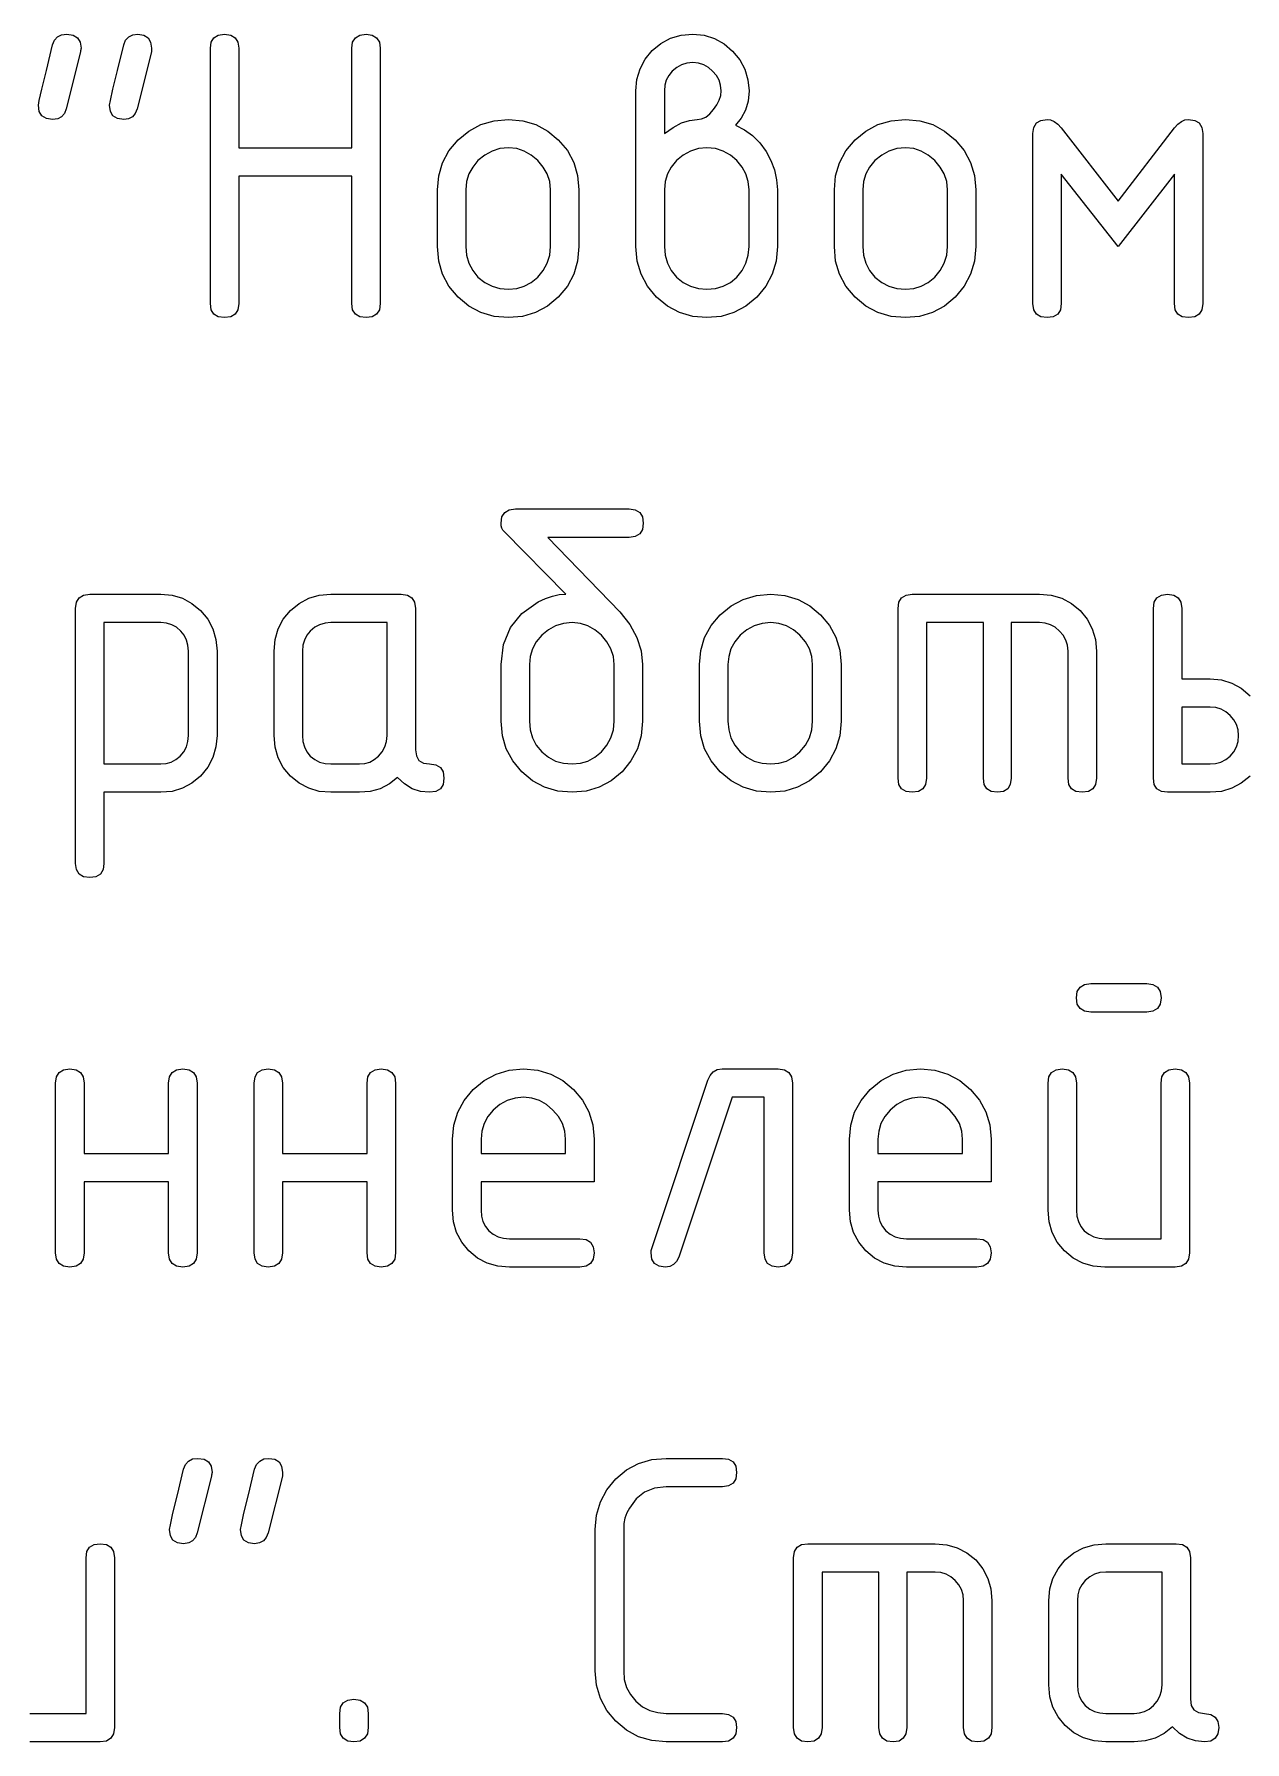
# Model space of a CAD drawing. Header units: millimetres. Extents: x 1 to 1188, y 1 to 840.
# Drawn here: x 1139.57 to 1148.96, y 36.9 to 50.15 of the extents above; entities that cross this region are included whole.
import ezdxf

# ---------------------------------------------------------------- set-up
doc = ezdxf.new("R2010")
doc.units = ezdxf.units.MM
doc.layers.add('GEOMETRY', color=7, linetype='Continuous')
doc.layers.add('TEXT_OUTLINE', color=7, linetype='Continuous')

msp = doc.modelspace()

# ---------------------------------------------------------------- linework, layer by layer
at = {"layer": 'GEOMETRY'}
for points in [[(1139.933, 50.011), (1139.823, 49.57)], [(1140.484, 50.039), (1140.484, 50.011), (1140.374, 49.57)], [(1140.942, 48.06), (1140.942, 50.039)], [(1141.162, 50.039), (1141.162, 49.267), (1142.038, 49.267), (1142.038, 50.039)], [(1142.259, 50.039), (1142.259, 48.06)], [(1144.242, 48.501), (1144.242, 49.708)], [(1144.463, 49.708), (1144.463, 49.377)], [(1147.541, 49.421), (1147.982, 48.854), (1148.418, 49.421)], [(1147.321, 48.06), (1147.321, 49.377)], [(1148.638, 49.377), (1148.638, 48.06)], [(1142.038, 48.06), (1142.038, 49.046), (1141.162, 49.046), (1141.162, 48.06)], [(1147.982, 48.501), (1147.541, 49.063), (1147.541, 48.06)], [(1148.418, 48.06), (1148.418, 49.063), (1147.982, 48.501)], [(1142.703, 48.501), (1142.703, 48.942)], [(1142.923, 48.942), (1142.923, 48.501)], [(1143.579, 48.501), (1143.579, 48.942)], [(1143.8, 48.942), (1143.8, 48.501)], [(1144.463, 48.942), (1144.463, 48.501)], [(1145.119, 48.501), (1145.119, 48.942)], [(1145.339, 48.942), (1145.339, 48.501)], [(1145.782, 48.501), (1145.782, 48.942)], [(1146.002, 48.942), (1146.002, 48.501)], [(1146.658, 48.501), (1146.658, 48.942)], [(1146.878, 48.942), (1146.878, 48.501)], [(1143.307, 46.466), (1144.189, 46.466)], [(1143.698, 45.804), (1143.219, 46.29)], [(1144.189, 46.245), (1143.56, 46.245), (1144.117, 45.667)], [(1140.006, 45.804), (1140.557, 45.804)], [(1141.876, 45.804), (1142.422, 45.804)], [(1146.385, 45.804), (1147.372, 45.804)], [(1139.896, 43.715), (1139.896, 45.694)], [(1140.116, 45.584), (1140.116, 44.487), (1140.557, 44.487)], [(1140.557, 45.584), (1140.116, 45.584)], [(1142.312, 45.584), (1141.876, 45.584)], [(1142.312, 44.708), (1142.312, 45.584)], [(1142.532, 45.694), (1142.532, 44.597)], [(1146.275, 44.377), (1146.275, 45.694)], [(1146.937, 44.377), (1146.937, 45.584), (1146.496, 45.584), (1146.496, 44.377)], [(1147.372, 45.584), (1147.152, 45.584), (1147.152, 44.377)], [(1148.255, 44.377), (1148.255, 45.694)], [(1148.475, 45.694), (1148.475, 45.148), (1148.696, 45.148)], [(1140.772, 44.708), (1140.772, 45.363)], [(1140.993, 45.363), (1140.993, 44.708)], [(1141.435, 44.708), (1141.435, 45.363)], [(1141.656, 45.363), (1141.656, 44.708)], [(1147.593, 44.377), (1147.593, 45.363)], [(1147.813, 45.363), (1147.813, 44.377)], [(1143.196, 44.818), (1143.196, 45.259)], [(1143.417, 45.259), (1143.417, 44.818)], [(1144.073, 44.818), (1144.073, 45.259)], [(1144.293, 45.259), (1144.293, 44.818)], [(1144.736, 44.818), (1144.736, 45.259)], [(1144.956, 45.259), (1144.956, 44.818)], [(1145.612, 44.818), (1145.612, 45.259)], [(1145.833, 45.259), (1145.833, 44.818)], [(1148.696, 44.928), (1148.475, 44.928), (1148.475, 44.487), (1148.696, 44.487)], [(1141.876, 44.487), (1142.097, 44.487)], [(1140.557, 44.267), (1140.116, 44.267), (1140.116, 43.715)], [(1142.097, 44.267), (1141.876, 44.267)], [(1148.696, 44.267), (1148.365, 44.267)], [(1147.769, 42.783), (1148.204, 42.783)], [(1148.204, 42.562), (1147.769, 42.562)], [(1139.741, 40.694), (1139.741, 42.011)], [(1139.962, 42.011), (1139.962, 41.465), (1140.618, 41.465), (1140.618, 42.011)], [(1140.838, 42.011), (1140.838, 40.694)], [(1141.281, 40.694), (1141.281, 42.011)], [(1141.501, 42.011), (1141.501, 41.465), (1142.157, 41.465), (1142.157, 42.011)], [(1142.378, 42.011), (1142.378, 40.694)], [(1144.365, 40.727), (1144.8, 42.033)], [(1144.911, 42.121), (1145.346, 42.121)], [(1145.456, 42.011), (1145.456, 40.694)], [(1147.438, 41.025), (1147.438, 42.011)], [(1147.659, 42.011), (1147.659, 41.025)], [(1147.879, 40.804), (1148.315, 40.804), (1148.315, 42.011)], [(1148.535, 42.011), (1148.535, 40.694)], [(1145.236, 40.694), (1145.236, 41.901), (1144.988, 41.901), (1144.574, 40.661)], [(1142.82, 41.025), (1142.82, 41.576)], [(1143.041, 41.576), (1143.041, 41.465), (1143.697, 41.465), (1143.697, 41.576)], [(1143.917, 41.576), (1143.917, 41.245), (1143.041, 41.245)], [(1145.899, 41.025), (1145.899, 41.576)], [(1146.119, 41.576), (1146.119, 41.465), (1146.775, 41.465), (1146.775, 41.576)], [(1146.996, 41.576), (1146.996, 41.245), (1146.119, 41.245)], [(1139.962, 41.245), (1139.962, 40.694)], [(1140.618, 40.694), (1140.618, 41.245), (1139.962, 41.245)], [(1141.501, 41.245), (1141.501, 40.694)], [(1142.157, 40.694), (1142.157, 41.245), (1141.501, 41.245)], [(1143.041, 41.245), (1143.041, 41.025)], [(1146.119, 41.245), (1146.119, 41.025)], [(1143.261, 40.804), (1143.807, 40.804)], [(1146.34, 40.804), (1146.886, 40.804)], [(1143.807, 40.584), (1143.261, 40.584)], [(1146.886, 40.584), (1146.34, 40.584)], [(1148.425, 40.584), (1147.879, 40.584)], [(1144.477, 39.1), (1144.913, 39.1)], [(1140.949, 38.962), (1140.839, 38.521)], [(1141.5, 38.99), (1141.5, 38.962), (1141.39, 38.521)], [(1144.913, 38.879), (1144.477, 38.879)], [(1143.926, 37.452), (1143.926, 38.549)], [(1144.147, 38.549), (1144.147, 37.452)], [(1145.576, 38.438), (1146.562, 38.438)], [(1147.886, 38.438), (1148.432, 38.438)], [(1139.542, 37.121), (1139.977, 37.121), (1139.977, 38.328)], [(1140.198, 38.328), (1140.198, 37.011)], [(1145.465, 37.011), (1145.465, 38.328)], [(1148.542, 38.328), (1148.542, 37.231)], [(1146.127, 37.011), (1146.127, 38.218), (1145.686, 38.218), (1145.686, 37.011)], [(1146.562, 38.218), (1146.342, 38.218), (1146.342, 37.011)], [(1148.322, 38.218), (1147.886, 38.218)], [(1148.322, 37.342), (1148.322, 38.218)], [(1146.783, 37.011), (1146.783, 37.997)], [(1147.003, 37.997), (1147.003, 37.011)], [(1147.445, 37.342), (1147.445, 37.997)], [(1147.666, 37.997), (1147.666, 37.342)], [(1141.945, 37.011), (1141.945, 37.121)], [(1142.165, 37.121), (1142.165, 37.011)], [(1144.477, 37.121), (1144.913, 37.121)], [(1147.886, 37.121), (1148.107, 37.121)], [(1140.088, 36.901), (1139.542, 36.901)], [(1144.913, 36.901), (1144.477, 36.901)], [(1148.107, 36.901), (1147.886, 36.901)]]:
    msp.add_lwpolyline(points, dxfattribs=at)
at = {"layer": 'TEXT_OUTLINE'}
for points in [[(1139.718, 50.066), (1139.733, 50.102), (1139.756, 50.128), (1139.788, 50.144), (1139.829, 50.149)], [(1139.829, 50.149), (1139.877, 50.142), (1139.911, 50.121), (1139.932, 50.087), (1139.939, 50.039)], [(1140.27, 50.066), (1140.284, 50.102), (1140.308, 50.128), (1140.339, 50.144), (1140.38, 50.149)], [(1140.38, 50.149), (1140.425, 50.142), (1140.458, 50.121), (1140.478, 50.087), (1140.484, 50.039)], [(1140.942, 50.039), (1140.948, 50.087), (1140.969, 50.121), (1141.003, 50.142), (1141.052, 50.149)], [(1141.052, 50.149), (1141.1, 50.142), (1141.134, 50.121), (1141.155, 50.087), (1141.162, 50.039)], [(1142.038, 50.039), (1142.045, 50.087), (1142.066, 50.121), (1142.1, 50.142), (1142.149, 50.149)], [(1142.149, 50.149), (1142.197, 50.142), (1142.231, 50.121), (1142.252, 50.087), (1142.259, 50.039)], [(1144.369, 50.022), (1144.436, 50.077), (1144.511, 50.117), (1144.593, 50.141), (1144.683, 50.149)], [(1144.683, 50.149), (1144.771, 50.141), (1144.851, 50.116), (1144.925, 50.074), (1144.992, 50.017)], [(1139.608, 49.598), (1139.615, 49.633), (1139.635, 49.723), (1139.67, 49.867), (1139.718, 50.066)], [(1139.939, 50.039), (1139.938, 50.032), (1139.937, 50.026), (1139.935, 50.019), (1139.933, 50.011)], [(1140.159, 49.598), (1140.166, 49.633), (1140.186, 49.723), (1140.221, 49.867), (1140.27, 50.066)], [(1144.242, 49.708), (1144.25, 49.797), (1144.274, 49.879), (1144.313, 49.954), (1144.369, 50.022)], [(1144.992, 50.017), (1145.047, 49.949), (1145.087, 49.876), (1145.111, 49.795), (1145.119, 49.708)], [(1144.523, 49.862), (1144.496, 49.829), (1144.477, 49.793), (1144.466, 49.752), (1144.463, 49.708)], [(1144.683, 49.928), (1144.638, 49.924), (1144.596, 49.912), (1144.558, 49.891), (1144.523, 49.862)], [(1144.837, 49.862), (1144.805, 49.891), (1144.768, 49.912), (1144.728, 49.924), (1144.683, 49.928)], [(1144.904, 49.708), (1144.899, 49.752), (1144.887, 49.793), (1144.866, 49.829), (1144.837, 49.862)], [(1144.843, 49.565), (1144.869, 49.6), (1144.888, 49.636), (1144.9, 49.672), (1144.904, 49.708)], [(1145.119, 49.708), (1145.112, 49.629), (1145.092, 49.559), (1145.059, 49.497), (1145.014, 49.443)], [(1139.718, 49.487), (1139.67, 49.494), (1139.635, 49.515), (1139.615, 49.549), (1139.608, 49.598)], [(1139.823, 49.57), (1139.81, 49.534), (1139.788, 49.508), (1139.758, 49.493), (1139.718, 49.487)], [(1140.27, 49.487), (1140.221, 49.494), (1140.186, 49.515), (1140.166, 49.549), (1140.159, 49.598)], [(1140.374, 49.57), (1140.359, 49.534), (1140.337, 49.508), (1140.307, 49.493), (1140.27, 49.487)], [(1144.716, 49.487), (1144.751, 49.492), (1144.783, 49.506), (1144.814, 49.53), (1144.843, 49.565)], [(1142.863, 49.328), (1142.947, 49.397), (1143.04, 49.447), (1143.143, 49.477), (1143.254, 49.487)], [(1143.254, 49.487), (1143.365, 49.477), (1143.466, 49.447), (1143.558, 49.397), (1143.64, 49.328)], [(1144.463, 49.377), (1144.53, 49.425), (1144.595, 49.46), (1144.657, 49.48), (1144.716, 49.487)], [(1145.014, 49.443), (1145.084, 49.407), (1145.147, 49.362), (1145.203, 49.306), (1145.251, 49.239)], [(1145.941, 49.328), (1146.026, 49.397), (1146.119, 49.447), (1146.221, 49.477), (1146.333, 49.487)], [(1146.333, 49.487), (1146.444, 49.477), (1146.545, 49.447), (1146.636, 49.397), (1146.719, 49.328)], [(1147.321, 49.377), (1147.328, 49.425), (1147.348, 49.46), (1147.383, 49.48), (1147.431, 49.487)], [(1147.431, 49.487), (1147.458, 49.483), (1147.486, 49.471), (1147.514, 49.45), (1147.541, 49.421)], [(1148.418, 49.421), (1148.445, 49.45), (1148.472, 49.471), (1148.5, 49.483), (1148.528, 49.487)], [(1148.528, 49.487), (1148.576, 49.48), (1148.611, 49.46), (1148.631, 49.425), (1148.638, 49.377)], [(1142.703, 48.942), (1142.713, 49.05), (1142.742, 49.151), (1142.792, 49.243), (1142.863, 49.328)], [(1143.64, 49.328), (1143.71, 49.245), (1143.76, 49.154), (1143.79, 49.053), (1143.8, 48.942)], [(1145.782, 48.942), (1145.791, 49.05), (1145.821, 49.151), (1145.871, 49.243), (1145.941, 49.328)], [(1146.719, 49.328), (1146.788, 49.245), (1146.838, 49.154), (1146.868, 49.053), (1146.878, 48.942)], [(1143.017, 49.168), (1142.976, 49.118), (1142.946, 49.064), (1142.929, 49.005), (1142.923, 48.942)], [(1143.254, 49.267), (1143.187, 49.261), (1143.126, 49.242), (1143.069, 49.211), (1143.017, 49.168)], [(1143.48, 49.168), (1143.43, 49.211), (1143.376, 49.242), (1143.318, 49.261), (1143.254, 49.267)], [(1143.579, 48.942), (1143.573, 49.005), (1143.554, 49.064), (1143.523, 49.118), (1143.48, 49.168)], [(1144.556, 49.168), (1144.515, 49.118), (1144.486, 49.064), (1144.468, 49.005), (1144.463, 48.942)], [(1144.793, 49.267), (1144.727, 49.261), (1144.665, 49.242), (1144.608, 49.211), (1144.556, 49.168)], [(1145.025, 49.168), (1144.975, 49.211), (1144.919, 49.242), (1144.859, 49.261), (1144.793, 49.267)], [(1145.119, 48.942), (1145.113, 49.005), (1145.095, 49.064), (1145.066, 49.118), (1145.025, 49.168)], [(1145.251, 49.239), (1145.289, 49.169), (1145.317, 49.096), (1145.333, 49.02), (1145.339, 48.942)], [(1146.096, 49.168), (1146.054, 49.118), (1146.025, 49.064), (1146.008, 49.005), (1146.002, 48.942)], [(1146.333, 49.267), (1146.266, 49.261), (1146.204, 49.242), (1146.148, 49.211), (1146.096, 49.168)], [(1146.559, 49.168), (1146.509, 49.211), (1146.455, 49.242), (1146.396, 49.261), (1146.333, 49.267)], [(1146.658, 48.942), (1146.652, 49.005), (1146.633, 49.064), (1146.602, 49.118), (1146.559, 49.168)], [(1142.863, 48.109), (1142.792, 48.194), (1142.742, 48.287), (1142.713, 48.389), (1142.703, 48.501)], [(1142.923, 48.501), (1142.929, 48.434), (1142.946, 48.372), (1142.976, 48.316), (1143.017, 48.264)], [(1143.48, 48.264), (1143.523, 48.316), (1143.554, 48.372), (1143.573, 48.434), (1143.579, 48.501)], [(1143.8, 48.501), (1143.79, 48.389), (1143.76, 48.287), (1143.71, 48.194), (1143.64, 48.109)], [(1144.402, 48.109), (1144.332, 48.194), (1144.282, 48.287), (1144.252, 48.389), (1144.242, 48.501)], [(1144.463, 48.501), (1144.468, 48.434), (1144.486, 48.372), (1144.515, 48.316), (1144.556, 48.264)], [(1145.025, 48.264), (1145.066, 48.316), (1145.095, 48.372), (1145.113, 48.434), (1145.119, 48.501)], [(1145.339, 48.501), (1145.329, 48.389), (1145.299, 48.287), (1145.249, 48.194), (1145.179, 48.109)], [(1145.941, 48.109), (1145.871, 48.194), (1145.821, 48.287), (1145.791, 48.389), (1145.782, 48.501)], [(1146.002, 48.501), (1146.008, 48.434), (1146.025, 48.372), (1146.054, 48.316), (1146.096, 48.264)], [(1146.559, 48.264), (1146.602, 48.316), (1146.633, 48.372), (1146.652, 48.434), (1146.658, 48.501)], [(1146.878, 48.501), (1146.868, 48.389), (1146.838, 48.287), (1146.788, 48.194), (1146.719, 48.109)], [(1143.017, 48.264), (1143.069, 48.222), (1143.126, 48.193), (1143.187, 48.176), (1143.254, 48.17)], [(1143.254, 48.17), (1143.318, 48.176), (1143.376, 48.193), (1143.43, 48.222), (1143.48, 48.264)], [(1144.556, 48.264), (1144.608, 48.222), (1144.665, 48.193), (1144.727, 48.176), (1144.793, 48.17)], [(1144.793, 48.17), (1144.859, 48.176), (1144.919, 48.193), (1144.975, 48.222), (1145.025, 48.264)], [(1146.096, 48.264), (1146.148, 48.222), (1146.204, 48.193), (1146.266, 48.176), (1146.333, 48.17)], [(1146.333, 48.17), (1146.396, 48.176), (1146.455, 48.193), (1146.509, 48.222), (1146.559, 48.264)], [(1143.254, 47.95), (1143.143, 47.959), (1143.04, 47.989), (1142.947, 48.039), (1142.863, 48.109)], [(1143.64, 48.109), (1143.555, 48.039), (1143.463, 47.989), (1143.363, 47.959), (1143.254, 47.95)], [(1144.793, 47.95), (1144.682, 47.959), (1144.58, 47.989), (1144.486, 48.039), (1144.402, 48.109)], [(1145.179, 48.109), (1145.095, 48.039), (1145.002, 47.989), (1144.902, 47.959), (1144.793, 47.95)], [(1146.333, 47.95), (1146.221, 47.959), (1146.119, 47.989), (1146.026, 48.039), (1145.941, 48.109)], [(1146.719, 48.109), (1146.634, 48.039), (1146.542, 47.989), (1146.441, 47.959), (1146.333, 47.95)], [(1141.052, 47.95), (1141.003, 47.956), (1140.969, 47.977), (1140.948, 48.011), (1140.942, 48.06)], [(1141.162, 48.06), (1141.155, 48.011), (1141.134, 47.977), (1141.1, 47.956), (1141.052, 47.95)], [(1142.149, 47.95), (1142.1, 47.956), (1142.066, 47.977), (1142.045, 48.011), (1142.038, 48.06)], [(1142.259, 48.06), (1142.252, 48.011), (1142.231, 47.977), (1142.197, 47.956), (1142.149, 47.95)], [(1147.431, 47.95), (1147.383, 47.956), (1147.348, 47.977), (1147.328, 48.011), (1147.321, 48.06)], [(1147.541, 48.06), (1147.534, 48.011), (1147.514, 47.977), (1147.479, 47.956), (1147.431, 47.95)], [(1148.528, 47.95), (1148.479, 47.956), (1148.445, 47.977), (1148.425, 48.011), (1148.418, 48.06)], [(1148.638, 48.06), (1148.631, 48.011), (1148.611, 47.977), (1148.576, 47.956), (1148.528, 47.95)], [(1143.196, 46.356), (1143.203, 46.404), (1143.224, 46.438), (1143.258, 46.459), (1143.307, 46.466)], [(1144.189, 46.466), (1144.237, 46.459), (1144.271, 46.438), (1144.292, 46.404), (1144.299, 46.356)], [(1143.219, 46.29), (1143.209, 46.301), (1143.202, 46.316), (1143.198, 46.334), (1143.196, 46.356)], [(1144.299, 46.356), (1144.292, 46.307), (1144.271, 46.273), (1144.237, 46.252), (1144.189, 46.245)], [(1139.896, 45.694), (1139.903, 45.742), (1139.923, 45.777), (1139.957, 45.797), (1140.006, 45.804)], [(1140.557, 45.804), (1140.645, 45.796), (1140.725, 45.773), (1140.799, 45.733), (1140.866, 45.678)], [(1141.562, 45.678), (1141.629, 45.733), (1141.704, 45.773), (1141.786, 45.796), (1141.876, 45.804)], [(1142.422, 45.804), (1142.47, 45.797), (1142.504, 45.777), (1142.525, 45.742), (1142.532, 45.694)], [(1143.196, 45.259), (1143.214, 45.413), (1143.268, 45.545), (1143.357, 45.655), (1143.483, 45.744)], [(1143.483, 45.744), (1143.54, 45.77), (1143.595, 45.789), (1143.647, 45.801), (1143.698, 45.804)], [(1144.896, 45.645), (1144.98, 45.714), (1145.073, 45.764), (1145.176, 45.794), (1145.287, 45.804)], [(1145.287, 45.804), (1145.398, 45.794), (1145.499, 45.764), (1145.591, 45.714), (1145.673, 45.645)], [(1146.275, 45.694), (1146.282, 45.742), (1146.302, 45.777), (1146.337, 45.797), (1146.385, 45.804)], [(1147.372, 45.804), (1147.462, 45.796), (1147.544, 45.773), (1147.619, 45.733), (1147.686, 45.678)], [(1148.255, 45.694), (1148.262, 45.742), (1148.282, 45.777), (1148.317, 45.797), (1148.365, 45.804)], [(1148.365, 45.804), (1148.413, 45.797), (1148.448, 45.777), (1148.468, 45.742), (1148.475, 45.694)], [(1140.712, 45.518), (1140.679, 45.547), (1140.642, 45.567), (1140.602, 45.58), (1140.557, 45.584)], [(1140.866, 45.678), (1140.921, 45.61), (1140.961, 45.535), (1140.985, 45.453), (1140.993, 45.363)], [(1141.435, 45.363), (1141.443, 45.453), (1141.467, 45.535), (1141.506, 45.61), (1141.562, 45.678)], [(1141.876, 45.584), (1141.831, 45.58), (1141.789, 45.567), (1141.751, 45.547), (1141.716, 45.518)], [(1143.748, 45.584), (1143.681, 45.578), (1143.619, 45.559), (1143.563, 45.528), (1143.511, 45.485)], [(1143.974, 45.485), (1143.924, 45.528), (1143.87, 45.559), (1143.811, 45.578), (1143.748, 45.584)], [(1144.117, 45.667), (1144.194, 45.568), (1144.249, 45.468), (1144.282, 45.365), (1144.293, 45.259)], [(1144.736, 45.259), (1144.746, 45.367), (1144.775, 45.468), (1144.825, 45.56), (1144.896, 45.645)], [(1145.287, 45.584), (1145.22, 45.578), (1145.159, 45.559), (1145.102, 45.528), (1145.05, 45.485)], [(1145.513, 45.485), (1145.463, 45.528), (1145.409, 45.559), (1145.351, 45.578), (1145.287, 45.584)], [(1145.673, 45.645), (1145.743, 45.562), (1145.793, 45.471), (1145.823, 45.37), (1145.833, 45.259)], [(1147.526, 45.518), (1147.494, 45.547), (1147.457, 45.567), (1147.417, 45.58), (1147.372, 45.584)], [(1147.686, 45.678), (1147.742, 45.61), (1147.781, 45.535), (1147.805, 45.453), (1147.813, 45.363)], [(1140.772, 45.363), (1140.768, 45.408), (1140.757, 45.448), (1140.738, 45.485), (1140.712, 45.518)], [(1141.716, 45.518), (1141.689, 45.485), (1141.671, 45.448), (1141.659, 45.408), (1141.656, 45.363)], [(1143.511, 45.485), (1143.469, 45.435), (1143.44, 45.381), (1143.423, 45.322), (1143.417, 45.259)], [(1144.073, 45.259), (1144.067, 45.322), (1144.048, 45.381), (1144.017, 45.435), (1143.974, 45.485)], [(1145.05, 45.485), (1145.009, 45.435), (1144.979, 45.381), (1144.962, 45.322), (1144.956, 45.259)], [(1145.612, 45.259), (1145.606, 45.322), (1145.587, 45.381), (1145.556, 45.435), (1145.513, 45.485)], [(1147.593, 45.363), (1147.588, 45.408), (1147.576, 45.448), (1147.555, 45.485), (1147.526, 45.518)], [(1148.696, 45.148), (1148.783, 45.14), (1148.864, 45.115), (1148.937, 45.074), (1149.005, 45.016)], [(1148.85, 44.862), (1148.817, 44.891), (1148.781, 44.911), (1148.74, 44.924), (1148.696, 44.928)], [(1143.356, 44.426), (1143.286, 44.511), (1143.236, 44.604), (1143.206, 44.706), (1143.196, 44.818)], [(1143.417, 44.818), (1143.423, 44.751), (1143.44, 44.689), (1143.469, 44.633), (1143.511, 44.581)], [(1143.974, 44.581), (1144.017, 44.633), (1144.048, 44.689), (1144.067, 44.751), (1144.073, 44.818)], [(1144.293, 44.818), (1144.283, 44.706), (1144.253, 44.604), (1144.203, 44.511), (1144.134, 44.426)], [(1144.896, 44.426), (1144.825, 44.511), (1144.775, 44.604), (1144.746, 44.706), (1144.736, 44.818)], [(1144.956, 44.818), (1144.962, 44.751), (1144.979, 44.689), (1145.009, 44.633), (1145.05, 44.581)], [(1145.513, 44.581), (1145.556, 44.633), (1145.587, 44.689), (1145.606, 44.751), (1145.612, 44.818)], [(1145.833, 44.818), (1145.823, 44.706), (1145.793, 44.604), (1145.743, 44.511), (1145.673, 44.426)], [(1148.916, 44.708), (1148.912, 44.752), (1148.9, 44.792), (1148.879, 44.829), (1148.85, 44.862)], [(1140.706, 44.548), (1140.735, 44.582), (1140.756, 44.62), (1140.768, 44.662), (1140.772, 44.708)], [(1140.993, 44.708), (1140.985, 44.62), (1140.961, 44.538), (1140.921, 44.463), (1140.866, 44.393)], [(1141.562, 44.393), (1141.506, 44.46), (1141.467, 44.535), (1141.443, 44.617), (1141.435, 44.708)], [(1141.656, 44.708), (1141.659, 44.662), (1141.671, 44.62), (1141.689, 44.582), (1141.716, 44.548)], [(1142.246, 44.548), (1142.274, 44.582), (1142.295, 44.62), (1142.308, 44.662), (1142.312, 44.708)], [(1148.85, 44.548), (1148.879, 44.582), (1148.9, 44.62), (1148.912, 44.662), (1148.916, 44.708)], [(1140.557, 44.487), (1140.599, 44.491), (1140.638, 44.502), (1140.674, 44.521), (1140.706, 44.548)], [(1141.716, 44.548), (1141.751, 44.521), (1141.789, 44.502), (1141.831, 44.491), (1141.876, 44.487)], [(1142.097, 44.487), (1142.139, 44.491), (1142.177, 44.502), (1142.213, 44.521), (1142.246, 44.548)], [(1142.532, 44.597), (1142.539, 44.549), (1142.559, 44.514), (1142.594, 44.494), (1142.642, 44.487)], [(1143.511, 44.581), (1143.563, 44.539), (1143.619, 44.51), (1143.681, 44.493), (1143.748, 44.487)], [(1143.748, 44.487), (1143.811, 44.493), (1143.87, 44.51), (1143.924, 44.539), (1143.974, 44.581)], [(1145.05, 44.581), (1145.102, 44.539), (1145.159, 44.51), (1145.22, 44.493), (1145.287, 44.487)], [(1145.287, 44.487), (1145.351, 44.493), (1145.409, 44.51), (1145.463, 44.539), (1145.513, 44.581)], [(1148.696, 44.487), (1148.738, 44.491), (1148.778, 44.502), (1148.816, 44.521), (1148.85, 44.548)], [(1140.866, 44.393), (1140.799, 44.337), (1140.725, 44.298), (1140.645, 44.274), (1140.557, 44.267)], [(1141.876, 44.267), (1141.786, 44.274), (1141.704, 44.298), (1141.629, 44.337), (1141.562, 44.393)], [(1142.394, 44.382), (1142.33, 44.332), (1142.259, 44.295), (1142.181, 44.274), (1142.097, 44.267)], [(1142.642, 44.267), (1142.571, 44.274), (1142.506, 44.295), (1142.447, 44.332), (1142.394, 44.382)], [(1142.642, 44.487), (1142.69, 44.48), (1142.725, 44.459), (1142.746, 44.425), (1142.753, 44.377)], [(1143.748, 44.267), (1143.636, 44.276), (1143.534, 44.306), (1143.441, 44.356), (1143.356, 44.426)], [(1144.134, 44.426), (1144.049, 44.356), (1143.957, 44.306), (1143.856, 44.276), (1143.748, 44.267)], [(1145.287, 44.267), (1145.176, 44.276), (1145.073, 44.306), (1144.98, 44.356), (1144.896, 44.426)], [(1145.673, 44.426), (1145.588, 44.356), (1145.496, 44.306), (1145.396, 44.276), (1145.287, 44.267)], [(1149.005, 44.393), (1148.937, 44.337), (1148.864, 44.298), (1148.783, 44.274), (1148.696, 44.267)], [(1142.753, 44.377), (1142.746, 44.328), (1142.725, 44.294), (1142.69, 44.273), (1142.642, 44.267)], [(1146.385, 44.267), (1146.337, 44.273), (1146.302, 44.294), (1146.282, 44.328), (1146.275, 44.377)], [(1146.496, 44.377), (1146.489, 44.328), (1146.468, 44.294), (1146.433, 44.273), (1146.385, 44.267)], [(1147.047, 44.267), (1146.998, 44.273), (1146.964, 44.294), (1146.943, 44.328), (1146.937, 44.377)], [(1147.152, 44.377), (1147.145, 44.328), (1147.125, 44.294), (1147.092, 44.273), (1147.047, 44.267)], [(1147.703, 44.267), (1147.654, 44.273), (1147.62, 44.294), (1147.599, 44.328), (1147.593, 44.377)], [(1147.813, 44.377), (1147.806, 44.328), (1147.785, 44.294), (1147.751, 44.273), (1147.703, 44.267)], [(1148.365, 44.267), (1148.317, 44.273), (1148.282, 44.294), (1148.262, 44.328), (1148.255, 44.377)], [(1140.006, 43.605), (1139.957, 43.612), (1139.923, 43.633), (1139.903, 43.667), (1139.896, 43.715)], [(1140.116, 43.715), (1140.109, 43.667), (1140.089, 43.633), (1140.054, 43.612), (1140.006, 43.605)], [(1147.659, 42.673), (1147.665, 42.721), (1147.686, 42.755), (1147.72, 42.776), (1147.769, 42.783)], [(1147.769, 42.562), (1147.72, 42.569), (1147.686, 42.59), (1147.665, 42.624), (1147.659, 42.673)], [(1148.204, 42.783), (1148.252, 42.776), (1148.287, 42.755), (1148.308, 42.721), (1148.315, 42.673)], [(1148.315, 42.673), (1148.308, 42.624), (1148.287, 42.59), (1148.252, 42.569), (1148.204, 42.562)], [(1139.741, 42.011), (1139.748, 42.059), (1139.769, 42.094), (1139.803, 42.114), (1139.852, 42.121)], [(1139.852, 42.121), (1139.9, 42.114), (1139.934, 42.094), (1139.955, 42.059), (1139.962, 42.011)], [(1140.618, 42.011), (1140.625, 42.059), (1140.645, 42.094), (1140.679, 42.114), (1140.728, 42.121)], [(1140.728, 42.121), (1140.776, 42.114), (1140.811, 42.094), (1140.831, 42.059), (1140.838, 42.011)], [(1141.281, 42.011), (1141.288, 42.059), (1141.308, 42.094), (1141.342, 42.114), (1141.391, 42.121)], [(1141.391, 42.121), (1141.439, 42.114), (1141.473, 42.094), (1141.494, 42.059), (1141.501, 42.011)], [(1142.157, 42.011), (1142.164, 42.059), (1142.184, 42.094), (1142.219, 42.114), (1142.267, 42.121)], [(1142.267, 42.121), (1142.315, 42.114), (1142.35, 42.094), (1142.371, 42.059), (1142.378, 42.011)], [(1142.98, 41.962), (1143.064, 42.031), (1143.158, 42.081), (1143.26, 42.111), (1143.371, 42.121)], [(1143.371, 42.121), (1143.482, 42.111), (1143.583, 42.081), (1143.675, 42.031), (1143.757, 41.962)], [(1144.8, 42.033), (1144.818, 42.071), (1144.842, 42.099), (1144.873, 42.116), (1144.911, 42.121)], [(1145.346, 42.121), (1145.394, 42.114), (1145.429, 42.094), (1145.449, 42.059), (1145.456, 42.011)], [(1146.059, 41.962), (1146.143, 42.031), (1146.236, 42.081), (1146.339, 42.111), (1146.45, 42.121)], [(1146.45, 42.121), (1146.561, 42.111), (1146.662, 42.081), (1146.754, 42.031), (1146.836, 41.962)], [(1147.438, 42.011), (1147.445, 42.059), (1147.465, 42.094), (1147.5, 42.114), (1147.548, 42.121)], [(1147.548, 42.121), (1147.597, 42.114), (1147.631, 42.094), (1147.652, 42.059), (1147.659, 42.011)], [(1148.315, 42.011), (1148.321, 42.059), (1148.342, 42.094), (1148.376, 42.114), (1148.425, 42.121)], [(1148.425, 42.121), (1148.473, 42.114), (1148.507, 42.094), (1148.528, 42.059), (1148.535, 42.011)], [(1142.82, 41.576), (1142.83, 41.684), (1142.86, 41.785), (1142.91, 41.877), (1142.98, 41.962)], [(1143.371, 41.901), (1143.305, 41.895), (1143.243, 41.876), (1143.186, 41.845), (1143.134, 41.802)], [(1143.597, 41.802), (1143.548, 41.845), (1143.494, 41.876), (1143.435, 41.895), (1143.371, 41.901)], [(1143.757, 41.962), (1143.827, 41.879), (1143.877, 41.788), (1143.907, 41.687), (1143.917, 41.576)], [(1145.899, 41.576), (1145.909, 41.684), (1145.938, 41.785), (1145.988, 41.877), (1146.059, 41.962)], [(1146.45, 41.901), (1146.383, 41.895), (1146.322, 41.876), (1146.265, 41.845), (1146.213, 41.802)], [(1146.676, 41.802), (1146.626, 41.845), (1146.572, 41.876), (1146.514, 41.895), (1146.45, 41.901)], [(1146.836, 41.962), (1146.906, 41.879), (1146.956, 41.788), (1146.986, 41.687), (1146.996, 41.576)], [(1143.134, 41.802), (1143.093, 41.752), (1143.064, 41.698), (1143.046, 41.639), (1143.041, 41.576)], [(1143.697, 41.576), (1143.69, 41.639), (1143.672, 41.698), (1143.641, 41.752), (1143.597, 41.802)], [(1146.213, 41.802), (1146.172, 41.752), (1146.142, 41.698), (1146.125, 41.639), (1146.119, 41.576)], [(1146.775, 41.576), (1146.769, 41.639), (1146.751, 41.698), (1146.719, 41.752), (1146.676, 41.802)], [(1142.947, 40.71), (1142.891, 40.777), (1142.851, 40.852), (1142.828, 40.934), (1142.82, 41.025)], [(1143.041, 41.025), (1143.044, 40.979), (1143.055, 40.937), (1143.074, 40.899), (1143.101, 40.865)], [(1146.026, 40.71), (1145.97, 40.777), (1145.93, 40.852), (1145.907, 40.934), (1145.899, 41.025)], [(1146.119, 41.025), (1146.123, 40.979), (1146.134, 40.937), (1146.153, 40.899), (1146.18, 40.865)], [(1147.565, 40.71), (1147.509, 40.777), (1147.47, 40.852), (1147.446, 40.934), (1147.438, 41.025)], [(1147.659, 41.025), (1147.662, 40.979), (1147.674, 40.937), (1147.692, 40.899), (1147.719, 40.865)], [(1143.101, 40.865), (1143.136, 40.838), (1143.174, 40.819), (1143.216, 40.808), (1143.261, 40.804)], [(1146.18, 40.865), (1146.215, 40.838), (1146.253, 40.819), (1146.294, 40.808), (1146.34, 40.804)], [(1147.719, 40.865), (1147.754, 40.838), (1147.792, 40.819), (1147.834, 40.808), (1147.879, 40.804)], [(1139.852, 40.584), (1139.803, 40.59), (1139.769, 40.611), (1139.748, 40.645), (1139.741, 40.694)], [(1139.962, 40.694), (1139.955, 40.645), (1139.934, 40.611), (1139.9, 40.59), (1139.852, 40.584)], [(1140.728, 40.584), (1140.679, 40.59), (1140.645, 40.611), (1140.625, 40.645), (1140.618, 40.694)], [(1140.838, 40.694), (1140.831, 40.645), (1140.811, 40.611), (1140.776, 40.59), (1140.728, 40.584)], [(1141.391, 40.584), (1141.342, 40.59), (1141.308, 40.611), (1141.288, 40.645), (1141.281, 40.694)], [(1141.501, 40.694), (1141.494, 40.645), (1141.473, 40.611), (1141.439, 40.59), (1141.391, 40.584)], [(1142.267, 40.584), (1142.219, 40.59), (1142.184, 40.611), (1142.164, 40.645), (1142.157, 40.694)], [(1142.378, 40.694), (1142.371, 40.645), (1142.35, 40.611), (1142.315, 40.59), (1142.267, 40.584)], [(1143.261, 40.584), (1143.171, 40.591), (1143.088, 40.615), (1143.014, 40.654), (1142.947, 40.71)], [(1143.807, 40.804), (1143.855, 40.797), (1143.889, 40.776), (1143.91, 40.742), (1143.917, 40.694)], [(1143.917, 40.694), (1143.91, 40.645), (1143.889, 40.611), (1143.855, 40.59), (1143.807, 40.584)], [(1144.359, 40.694), (1144.36, 40.704), (1144.361, 40.712), (1144.362, 40.72), (1144.365, 40.727)], [(1144.47, 40.584), (1144.421, 40.59), (1144.387, 40.611), (1144.366, 40.645), (1144.359, 40.694)], [(1145.346, 40.584), (1145.298, 40.59), (1145.263, 40.611), (1145.243, 40.645), (1145.236, 40.694)], [(1145.456, 40.694), (1145.449, 40.645), (1145.429, 40.611), (1145.394, 40.59), (1145.346, 40.584)], [(1146.34, 40.584), (1146.25, 40.591), (1146.167, 40.615), (1146.093, 40.654), (1146.026, 40.71)], [(1146.886, 40.804), (1146.934, 40.797), (1146.968, 40.776), (1146.989, 40.742), (1146.996, 40.694)], [(1146.996, 40.694), (1146.989, 40.645), (1146.968, 40.611), (1146.934, 40.59), (1146.886, 40.584)], [(1147.879, 40.584), (1147.789, 40.591), (1147.707, 40.615), (1147.632, 40.654), (1147.565, 40.71)], [(1148.535, 40.694), (1148.528, 40.645), (1148.507, 40.611), (1148.473, 40.59), (1148.425, 40.584)], [(1144.574, 40.661), (1144.557, 40.627), (1144.534, 40.603), (1144.505, 40.588), (1144.47, 40.584)], [(1140.734, 39.017), (1140.749, 39.053), (1140.772, 39.079), (1140.804, 39.095), (1140.845, 39.1)], [(1140.845, 39.1), (1140.893, 39.093), (1140.927, 39.072), (1140.948, 39.038), (1140.955, 38.99)], [(1141.285, 39.017), (1141.3, 39.053), (1141.324, 39.079), (1141.355, 39.095), (1141.396, 39.1)], [(1141.396, 39.1), (1141.441, 39.093), (1141.474, 39.072), (1141.494, 39.038), (1141.5, 38.99)], [(1144.086, 38.94), (1144.17, 39.01), (1144.263, 39.06), (1144.366, 39.09), (1144.477, 39.1)], [(1144.913, 39.1), (1144.961, 39.093), (1144.995, 39.072), (1145.016, 39.038), (1145.023, 38.99)], [(1140.624, 38.549), (1140.631, 38.584), (1140.651, 38.674), (1140.686, 38.818), (1140.734, 39.017)], [(1140.955, 38.99), (1140.954, 38.983), (1140.953, 38.977), (1140.951, 38.97), (1140.949, 38.962)], [(1141.175, 38.549), (1141.182, 38.584), (1141.202, 38.674), (1141.237, 38.818), (1141.285, 39.017)], [(1145.023, 38.99), (1145.016, 38.941), (1144.995, 38.907), (1144.961, 38.886), (1144.913, 38.879)], [(1143.926, 38.549), (1143.936, 38.66), (1143.966, 38.762), (1144.016, 38.855), (1144.086, 38.94)], [(1144.477, 38.879), (1144.387, 38.869), (1144.309, 38.838), (1144.243, 38.786), (1144.191, 38.714)], [(1144.191, 38.714), (1144.171, 38.677), (1144.157, 38.637), (1144.149, 38.594), (1144.147, 38.549)], [(1139.977, 38.328), (1139.984, 38.376), (1140.005, 38.411), (1140.039, 38.431), (1140.088, 38.438)], [(1140.088, 38.438), (1140.136, 38.431), (1140.17, 38.411), (1140.191, 38.376), (1140.198, 38.328)], [(1140.734, 38.438), (1140.686, 38.445), (1140.651, 38.466), (1140.631, 38.5), (1140.624, 38.549)], [(1140.839, 38.521), (1140.826, 38.485), (1140.804, 38.459), (1140.774, 38.444), (1140.734, 38.438)], [(1141.285, 38.438), (1141.237, 38.445), (1141.202, 38.466), (1141.182, 38.5), (1141.175, 38.549)], [(1141.39, 38.521), (1141.375, 38.485), (1141.353, 38.459), (1141.323, 38.444), (1141.285, 38.438)], [(1145.465, 38.328), (1145.472, 38.376), (1145.493, 38.411), (1145.527, 38.431), (1145.576, 38.438)], [(1146.562, 38.438), (1146.652, 38.43), (1146.734, 38.407), (1146.809, 38.367), (1146.877, 38.312)], [(1147.572, 38.312), (1147.639, 38.367), (1147.713, 38.407), (1147.796, 38.43), (1147.886, 38.438)], [(1148.432, 38.438), (1148.48, 38.431), (1148.514, 38.411), (1148.535, 38.376), (1148.542, 38.328)], [(1146.877, 38.312), (1146.932, 38.244), (1146.971, 38.169), (1146.995, 38.087), (1147.003, 37.997)], [(1147.445, 37.997), (1147.453, 38.087), (1147.476, 38.169), (1147.516, 38.244), (1147.572, 38.312)], [(1146.717, 38.152), (1146.684, 38.181), (1146.647, 38.201), (1146.607, 38.214), (1146.562, 38.218)], [(1147.886, 38.218), (1147.841, 38.214), (1147.799, 38.201), (1147.761, 38.181), (1147.726, 38.152)], [(1146.783, 37.997), (1146.779, 38.042), (1146.766, 38.082), (1146.746, 38.119), (1146.717, 38.152)], [(1147.726, 38.152), (1147.699, 38.119), (1147.68, 38.082), (1147.669, 38.042), (1147.666, 37.997)], [(1144.086, 37.06), (1144.016, 37.145), (1143.966, 37.238), (1143.936, 37.34), (1143.926, 37.452)], [(1144.147, 37.452), (1144.152, 37.385), (1144.17, 37.323), (1144.199, 37.267), (1144.24, 37.215)], [(1141.945, 37.121), (1141.952, 37.169), (1141.972, 37.204), (1142.007, 37.224), (1142.055, 37.231)], [(1142.055, 37.231), (1142.103, 37.224), (1142.138, 37.204), (1142.159, 37.169), (1142.165, 37.121)], [(1147.572, 37.027), (1147.516, 37.094), (1147.476, 37.169), (1147.453, 37.251), (1147.445, 37.342)], [(1147.666, 37.342), (1147.669, 37.296), (1147.68, 37.254), (1147.699, 37.216), (1147.726, 37.182)], [(1148.255, 37.182), (1148.284, 37.216), (1148.305, 37.254), (1148.317, 37.296), (1148.322, 37.342)], [(1148.542, 37.231), (1148.549, 37.183), (1148.569, 37.148), (1148.604, 37.128), (1148.652, 37.121)], [(1144.24, 37.215), (1144.292, 37.173), (1144.349, 37.144), (1144.411, 37.127), (1144.477, 37.121)], [(1144.913, 37.121), (1144.961, 37.114), (1144.995, 37.093), (1145.016, 37.059), (1145.023, 37.011)], [(1147.726, 37.182), (1147.761, 37.155), (1147.799, 37.136), (1147.841, 37.125), (1147.886, 37.121)], [(1148.107, 37.121), (1148.148, 37.125), (1148.187, 37.136), (1148.223, 37.155), (1148.255, 37.182)], [(1148.652, 37.121), (1148.7, 37.114), (1148.735, 37.093), (1148.756, 37.059), (1148.763, 37.011)], [(1140.198, 37.011), (1140.191, 36.962), (1140.17, 36.928), (1140.136, 36.907), (1140.088, 36.901)], [(1142.055, 36.901), (1142.007, 36.907), (1141.972, 36.928), (1141.952, 36.962), (1141.945, 37.011)], [(1142.165, 37.011), (1142.159, 36.962), (1142.138, 36.928), (1142.103, 36.907), (1142.055, 36.901)], [(1144.477, 36.901), (1144.366, 36.91), (1144.263, 36.94), (1144.17, 36.99), (1144.086, 37.06)], [(1145.023, 37.011), (1145.016, 36.962), (1144.995, 36.928), (1144.961, 36.907), (1144.913, 36.901)], [(1145.576, 36.901), (1145.527, 36.907), (1145.493, 36.928), (1145.472, 36.962), (1145.465, 37.011)], [(1145.686, 37.011), (1145.679, 36.962), (1145.658, 36.928), (1145.624, 36.907), (1145.576, 36.901)], [(1146.237, 36.901), (1146.189, 36.907), (1146.154, 36.928), (1146.134, 36.962), (1146.127, 37.011)], [(1146.342, 37.011), (1146.335, 36.962), (1146.315, 36.928), (1146.283, 36.907), (1146.237, 36.901)], [(1146.893, 36.901), (1146.844, 36.907), (1146.81, 36.928), (1146.79, 36.962), (1146.783, 37.011)], [(1147.003, 37.011), (1146.996, 36.962), (1146.976, 36.928), (1146.941, 36.907), (1146.893, 36.901)], [(1147.886, 36.901), (1147.796, 36.908), (1147.713, 36.932), (1147.639, 36.971), (1147.572, 37.027)], [(1148.404, 37.016), (1148.34, 36.966), (1148.269, 36.929), (1148.191, 36.908), (1148.107, 36.901)], [(1148.652, 36.901), (1148.581, 36.908), (1148.516, 36.929), (1148.457, 36.966), (1148.404, 37.016)], [(1148.763, 37.011), (1148.756, 36.962), (1148.735, 36.928), (1148.7, 36.907), (1148.652, 36.901)]]:
    msp.add_lwpolyline(points, dxfattribs=at)

doc.saveas('drawing.dxf')
